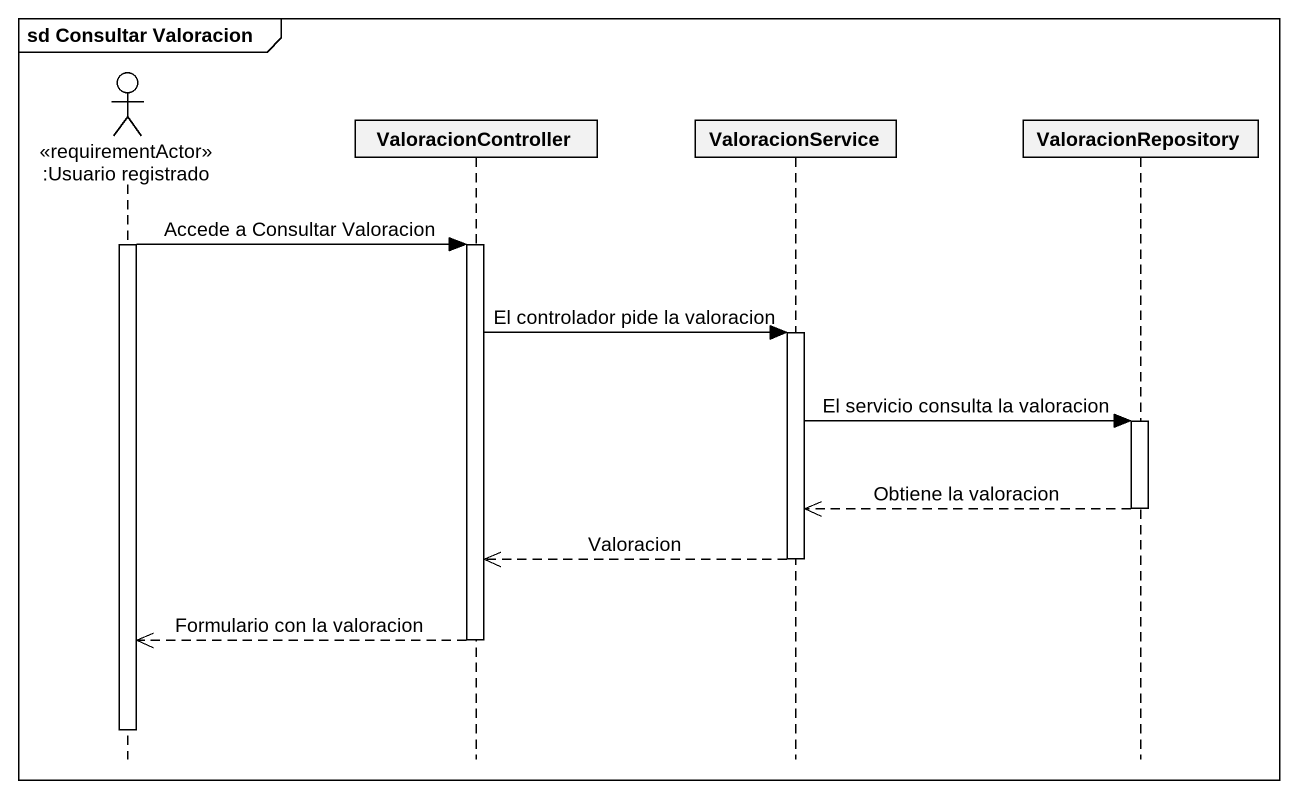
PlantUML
@startuml
mainframe sd Consultar Valoracion
hide footbox
actor ":Usuario registrado" as Usuario_registrado <<requirementActor>>
participant ValoracionController
participant ValoracionService
participant ValoracionRepository

activate Usuario_registrado
Usuario_registrado -> ValoracionController : Accede a Consultar Valoracion
activate ValoracionController
ValoracionController -> ValoracionService : El controlador pide la valoracion
activate ValoracionService
ValoracionService -> ValoracionRepository : El servicio consulta la valoracion
activate ValoracionRepository
ValoracionRepository -->> ValoracionService : Obtiene la valoracion
deactivate ValoracionRepository
ValoracionService -->> ValoracionController : Valoracion
deactivate ValoracionService
ValoracionController -->> Usuario_registrado : Formulario con la valoracion
deactivate ValoracionController
deactivate Usuario_registrado
@enduml
